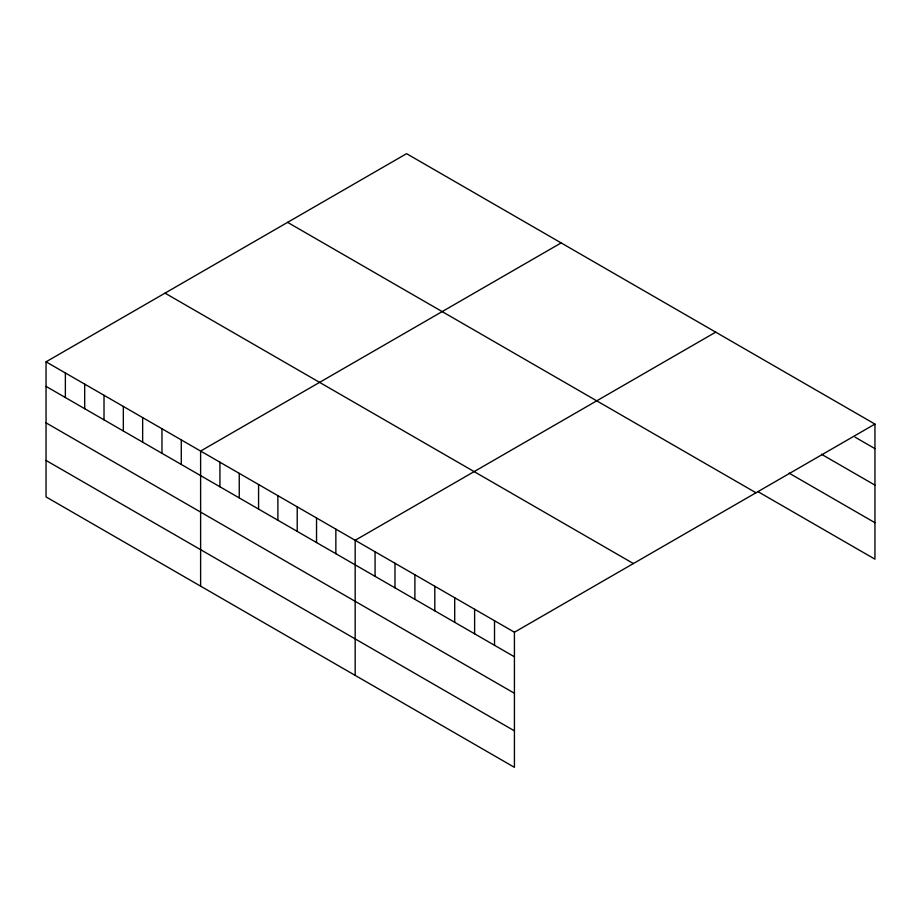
<?xml version="1.0" encoding="UTF-8"?>
<svg xmlns="http://www.w3.org/2000/svg" width="921" height="921" viewBox="0 0 921 921"><rect width="100%" height="100%" fill="white"/><g stroke="black" fill="none" stroke-linecap="round" stroke-linejoin="round"><path stroke-width="1.38" d="M46.05 361.826L514.425 632.232L514.425 767.331L46.05 496.914L46.05 361.826L406.575 153.669L874.95 424.086L874.95 559.174L758.006 491.664M561.142 242.914L200.617 451.06L200.617 586.147M715.709 332.147L355.172 540.293L355.172 675.381M514.425 632.232L874.95 424.086M855.045 437.153L874.95 448.642M821.451 454.237L874.95 485.125M789.101 473.141L874.95 522.702M287.605 222.364L755.98 492.77M165.02 293.131L633.395 563.548M46.05 386.383L514.425 656.788M46.05 422.854L514.425 693.271M46.05 460.442L514.425 730.848M494.519 620.742L494.519 645.299M474.614 609.253L474.614 633.809M454.709 597.752L454.709 622.32M434.804 586.263L434.804 610.819M414.887 574.773L414.887 599.329M394.982 563.284L394.982 587.84M375.077 551.783L375.077 576.35M335.854 529.138L335.854 553.694M316.536 517.982L316.536 542.55M297.218 506.826L297.218 531.394M277.889 495.682L277.889 520.238M258.571 484.527L258.571 509.083M239.253 473.371L239.253 497.927M219.935 462.215L219.935 486.772M181.287 439.904L181.287 464.46M161.969 428.749L161.969 453.305M142.651 417.593L142.651 442.149M123.333 406.437L123.333 431.005M104.015 395.282L104.015 419.849M84.686 384.126L84.686 408.694M65.368 372.982L65.368 397.538"/></g></svg>
